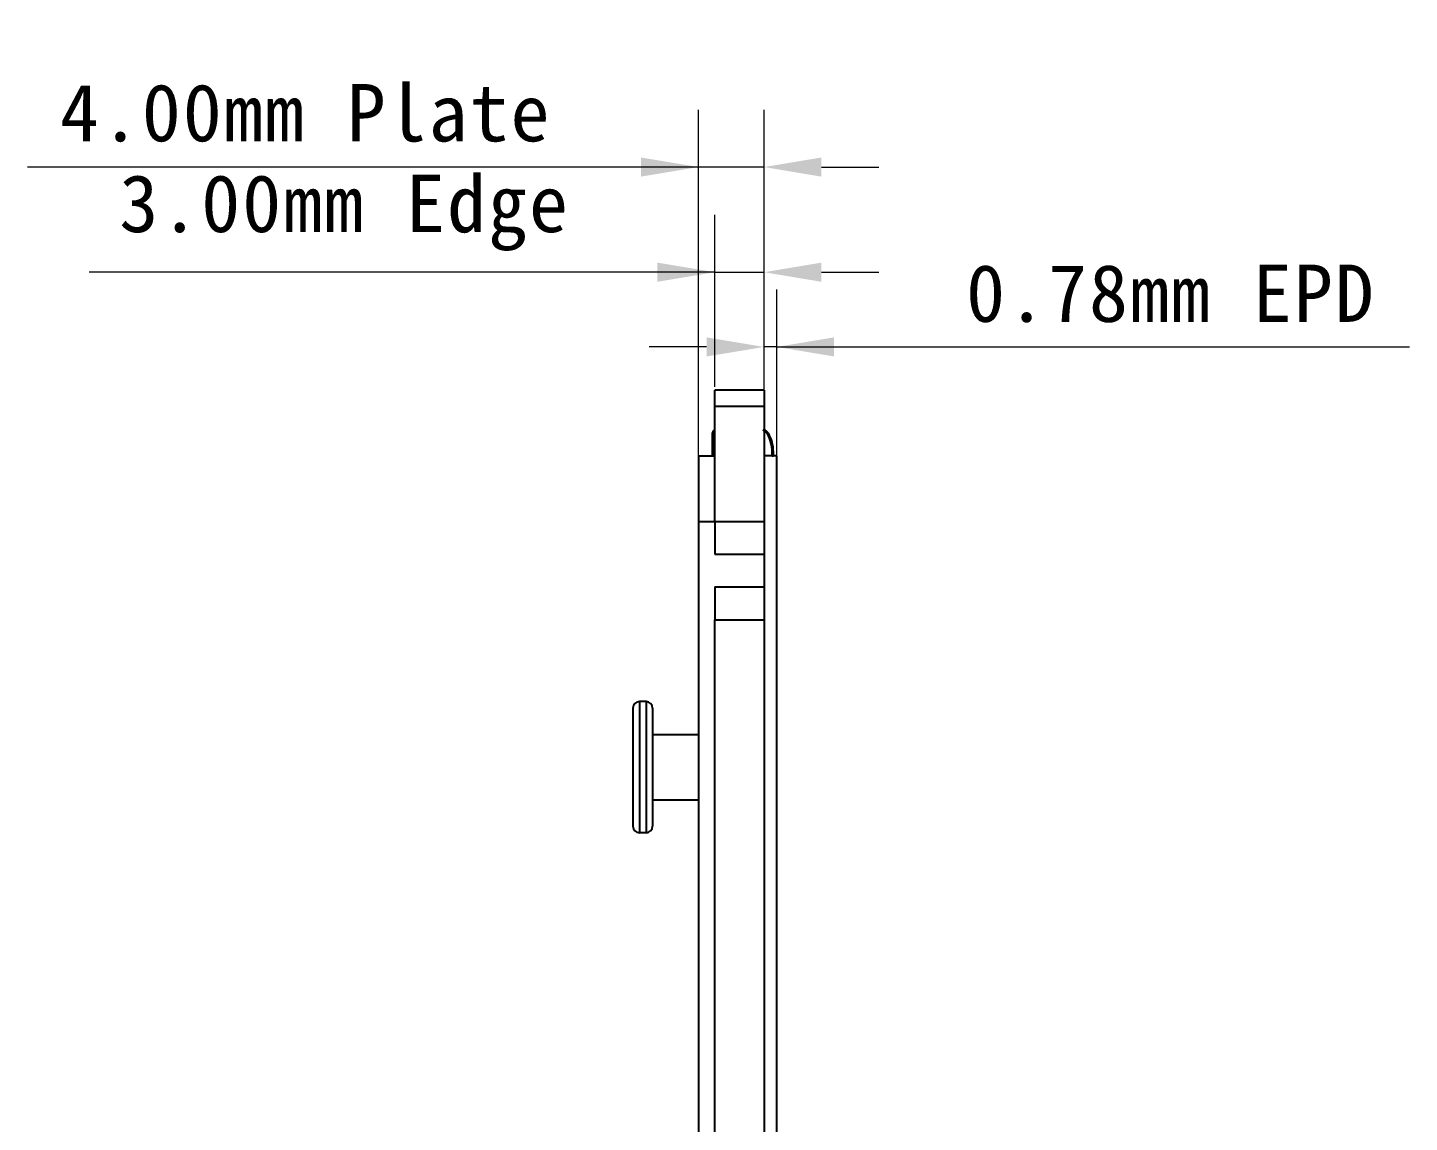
# Model space of a CAD drawing. Header units: millimetres. Extents: x -265 to 612, y -305 to 248.
# Drawn here: x 106.6 to 190.9, y -128.3 to -61.5 of the extents above; entities that cross this region are included whole.
import ezdxf

# ---------------------------------------------------------------- set-up
doc = ezdxf.new("R2010")
doc.units = ezdxf.units.MM
doc.header["$MEASUREMENT"] = 0
doc.layers.add('图层0000', color=7, linetype='Continuous', lineweight=25)
doc.dimstyles.new('线性样式 (GB)', dxfattribs={"dimtxt": 3.5, "dimasz": 3.5, "dimexe": 3.5, "dimexo": 0.5, "dimgap": 1.5, "dimtad": 1, "dimdsep": 46, "dimcen": -2.127267, "dimclrd": 7, "dimclre": 7, "dimclrt": 256, "dimadec": 0, "dimazin": 0, "dimtfac": 0.7, "dimtmove": 0, "dimatfit": 1, "dimfxl": 1, "dimfrac": 2, "dimtolj": 1, "dimtzin": 0, "dimlwd": 18, "dimlwe": 18, "dimarcsym": 0})

# ---------------------------------------------------------------- blocks, each defined once
blk = doc.blocks.new('*D15')
at = {"layer": 'Defpoints', "color": 0}
for p in [(151.5, -80.955), (152.28, -88.472), (151.5, -88.683)]:
    blk.add_point(p, dxfattribs=at)
at = {"layer": '图层0000', "color": 7, "linetype": 'Continuous', "lineweight": 18}
for p, q in [((151.5, -88.183), (151.5, -77.455)), ((152.28, -87.972), (152.28, -77.455)), ((148, -80.955), (144.5, -80.955)), ((152.28, -80.955), (151.5, -80.955)), ((152.28, -80.955), (190.884, -80.955)), ((155.78, -80.955), (159.28, -80.955))]:
    blk.add_line(p, q, dxfattribs=at)
at = {"layer": '图层0000', "color": 7}
for points in [[(148, -81.538), (148, -80.372), (151.5, -80.955)], [(155.78, -80.372), (155.78, -81.538), (152.28, -80.955)]]:
    blk.add_solid(points, dxfattribs=at)
at = {"layer": '图层0000', "lineweight": -3, "insert": (175.082, -77.705), "char_height": 3.5, "attachment_point": 5}
blk.add_mtext('\\A1;\\T1.05000001192093;\\W1;\\FSimSun; 0.78mm EPD', dxfattribs=at)
blk = doc.blocks.new('*D16')
at = {"layer": 'Defpoints', "color": 0}
for p in [(147.5, -69.979), (151.5, -88.904), (147.5, -89.806)]:
    blk.add_point(p, dxfattribs=at)
at = {"layer": '图层0000', "color": 7, "linetype": 'Continuous', "lineweight": 18}
for p, q in [((147.5, -89.306), (147.5, -66.479)), ((151.5, -88.404), (151.5, -66.479)), ((147.5, -69.979), (106.563, -69.979)), ((144, -69.979), (140.5, -69.979)), ((151.5, -69.979), (147.5, -69.979)), ((155, -69.979), (158.5, -69.979))]:
    blk.add_line(p, q, dxfattribs=at)
at = {"layer": '图层0000', "color": 7}
for points in [[(144, -70.562), (144, -69.396), (147.5, -69.979)], [(155, -69.396), (155, -70.562), (151.5, -69.979)]]:
    blk.add_solid(points, dxfattribs=at)
at = {"layer": '图层0000', "lineweight": -3, "insert": (123.531, -66.69), "char_height": 3.5, "attachment_point": 5}
blk.add_mtext('\\A1;\\T1.05000001192093;\\W1;\\FSimSun;4.00mm Plate', dxfattribs=at)
blk = doc.blocks.new('*D17')
at = {"layer": 'Defpoints', "color": 0}
for p in [(151.5, -76.396), (148.5, -83.893), (151.5, -83.893)]:
    blk.add_point(p, dxfattribs=at)
at = {"layer": '图层0000', "color": 7, "linetype": 'Continuous', "lineweight": 18}
for p, q in [((148.5, -83.393), (148.5, -72.896)), ((151.5, -83.393), (151.5, -72.896)), ((148.5, -76.396), (110.309, -76.396)), ((145, -76.396), (141.5, -76.396)), ((148.5, -76.396), (151.5, -76.396)), ((155, -76.396), (158.5, -76.396))]:
    blk.add_line(p, q, dxfattribs=at)
at = {"layer": '图层0000', "color": 7}
for points in [[(145, -76.979), (145, -75.812), (148.5, -76.396)], [(155, -75.812), (155, -76.979), (151.5, -76.396)]]:
    blk.add_solid(points, dxfattribs=at)
at = {"layer": '图层0000', "lineweight": -3, "insert": (125.905, -72.775), "char_height": 3.5, "attachment_point": 5}
blk.add_mtext('\\A1;\\T1.05000001192093;\\W1;\\FSimSun;3.00mm Edge', dxfattribs=at)

msp = doc.modelspace()

# ---------------------------------------------------------------- linework, layer by layer
at = {"layer": '图层0000', "color": 7, "linetype": 'Continuous', "lineweight": 25}
for p, q in [((151.5, -83.6), (148.5, -83.6)), ((148.5, -84.6), (148.5, -83.6)), ((151.5, -83.6), (151.5, -84.6)), ((148.5, -91.6), (148.5, -84.6)), ((151.5, -84.6), (148.5, -84.6)), ((151.5, -84.6), (151.5, -91.6)), ((148.33, -86.313), (148.33, -87.6)), ((148.33, -86.313), (148.4, -86.313)), ((148.4, -86.313), (148.4, -87.6)), ((151.765, -86.227), (151.705, -86.262)), ((147.5, -87.6), (147.5, -91.6)), ((147.5, -87.6), (148.5, -87.6)), ((151.5, -87.6), (151.5, -301.25)), ((152.28, -87.6), (151.5, -87.6)), ((152, -87.6), (152, -87.35)), ((152, -87.35), (152.07, -87.35)), ((152, -87.6), (152.07, -87.6)), ((152.07, -87.6), (152.07, -87.35)), ((152.28, -301.25), (152.28, -87.6)), ((147.5, -91.6), (147.5, -129.803)), ((147.5, -91.6), (148.5, -91.6)), ((148.5, -91.6), (148.5, -93.6)), ((148.5, -91.6), (151.5, -91.6)), ((148.5, -91.6), (151.5, -91.6)), ((151.5, -91.6), (151.5, -93.6)), ((148.5, -93.6), (151.5, -93.6)), ((151.5, -93.6), (151.5, -95.6)), ((148.5, -95.6), (148.5, -97.6)), ((148.5, -95.6), (151.5, -95.6)), ((151.5, -95.6), (151.5, -97.6)), ((148.5, -129.803), (148.5, -97.6)), ((148.5, -97.6), (151.5, -97.6)), ((148.5, -97.6), (151.5, -97.6)), ((151.5, -97.6), (151.5, -211.25)), ((144.3, -102.6), (143.9, -102.6)), ((143.9, -102.6), (143.9, -108.133)), ((144.3, -102.6), (144.3, -108.133)), ((143.5, -103), (143.5, -107.979)), ((144.7, -103), (144.7, -107.979)), ((144.7, -104.6), (147.5, -104.6)), ((143.5, -107.979), (143.5, -110.2)), ((143.9, -108.133), (143.9, -110.6)), ((144.3, -108.133), (144.3, -110.6)), ((144.7, -107.979), (144.7, -110.2)), ((144.7, -108.6), (147.5, -108.6)), ((144.3, -110.6), (143.9, -110.6))]:
    msp.add_line(p, q, dxfattribs=at)
for centre, radius, start, end in [((148.7, -86.313), 0.37, 122.72044, 180), ((151.273, -86.515), 0.57, 30.3589, 66.56624), ((148.7, -86.313), 0.3, 131.81031, 180), ((151.273, -86.515), 0.5, 30.3589, 71.58418), ((149.847, -87.35), 2.153, 0, 30.3589), ((149.847, -87.35), 2.223, 0, 30.3589), ((143.9, -103), 0.4, 90, 180), ((144.3, -103), 0.4, 0, 90), ((143.9, -110.2), 0.4, 180, 270), ((144.3, -110.2), 0.4, 270, 0)]:
    msp.add_arc(centre, radius, start, end, dxfattribs=at)

# ---------------------------------------------------------------- dimensions: what is measured, and where the dimension line sits
at = {"layer": '图层0000', "color": 7, "linetype": 'Continuous', "lineweight": -3}
for base, p1, p2, text, override, picture, middle in [((147.5, -69.979), (151.5, -88.904), (147.5, -89.806), '\\T1.05000001192093;\\W1;\\FSimSun;4.00mm Plate', {"dimscale": 1, "dimtxt": 3.5, "dimasz": 3.5, "dimexe": 3.5, "dimexo": 0.5, "dimgap": 1.5, "dimtad": 1, "dimtih": 0, "dimtoh": 0, "dimdec": 2, "dimlfac": 1, "dimrnd": 0, "dimzin": 8, "dimdsep": 46, "dimlunit": 2, "dimtxsty": 'Standard', "dimsah": 0, "dimtsz": 0, "dimcen": -2.127267, "dimdle": 0, "dimse1": 0, "dimse2": 0, "dimsd1": 0, "dimsd2": 0, "dimclrd": 7, "dimclre": 7, "dimclrt": 256, "dimaunit": 0, "dimadec": 0, "dimazin": 2, "dimtol": 0, "dimlim": 0, "dimtp": 0, "dimtm": 0, "dimtfac": 0.7, "dimtdec": 2, "dimtix": 0, "dimtofl": 1, "dimtmove": 0, "dimatfit": 1, "dimfrac": 2, "dimtzin": 0, "dimlwd": 18, "dimlwe": 18}, '*D16', (123.531, -69.979)), ((151.5, -80.955), (152.28, -88.472), (151.5, -88.683), '\\T1.05000001192093;\\W1;\\FSimSun; <> EPD', {"dimscale": 1, "dimtxt": 3.5, "dimasz": 3.5, "dimexe": 3.5, "dimexo": 0.5, "dimgap": 1.5, "dimtad": 1, "dimtih": 0, "dimtoh": 0, "dimdec": 2, "dimlfac": 1, "dimrnd": 0, "dimzin": 8, "dimdsep": 46, "dimlunit": 2, "dimpost": '<>mm', "dimtxsty": 'Standard', "dimsah": 0, "dimtsz": 0, "dimcen": -2.127267, "dimdle": 0, "dimse1": 0, "dimse2": 0, "dimsd1": 0, "dimsd2": 0, "dimclrd": 7, "dimclre": 7, "dimclrt": 256, "dimaunit": 0, "dimadec": 0, "dimazin": 2, "dimtol": 0, "dimlim": 0, "dimtp": 0, "dimtm": 0, "dimtfac": 0.7, "dimtdec": 2, "dimtix": 0, "dimtofl": 1, "dimtmove": 0, "dimatfit": 1, "dimfrac": 2, "dimtzin": 0, "dimlwd": 18, "dimlwe": 18}, '*D15', (175.082, -80.955))]:
    dim = msp.add_linear_dim(base=base, p1=p1, p2=p2, angle=180, text=text, dimstyle='线性样式 (GB)', override=override, dxfattribs=at)
    dim.commit()
    dim.dimension.update_dxf_attribs({"geometry": picture, "text_midpoint": middle, "dimtype": 160})
dim = msp.add_linear_dim(base=(151.5, -76.396), p1=(148.5, -83.893), p2=(151.5, -83.893), text='\\T1.05000001192093;\\W1;\\FSimSun;3.00mm Edge', dimstyle='线性样式 (GB)', override={"dimscale": 1, "dimtxt": 3.5, "dimasz": 3.5, "dimexe": 3.5, "dimexo": 0.5, "dimgap": 1.5, "dimtad": 1, "dimtih": 0, "dimtoh": 0, "dimdec": 2, "dimlfac": 1, "dimrnd": 0, "dimzin": 8, "dimdsep": 46, "dimlunit": 2, "dimtxsty": 'Standard', "dimsah": 0, "dimtsz": 0, "dimcen": -2.127267, "dimdle": 0, "dimse1": 0, "dimse2": 0, "dimsd1": 0, "dimsd2": 0, "dimclrd": 7, "dimclre": 7, "dimclrt": 256, "dimaunit": 0, "dimadec": 0, "dimazin": 2, "dimtol": 0, "dimlim": 0, "dimtp": 0, "dimtm": 0, "dimtfac": 0.7, "dimtdec": 2, "dimtix": 0, "dimtofl": 1, "dimtmove": 0, "dimatfit": 1, "dimfrac": 2, "dimtzin": 0, "dimlwd": 18, "dimlwe": 18}, dxfattribs=at)
dim.commit()
dim.dimension.update_dxf_attribs({"geometry": '*D17', "text_midpoint": (125.905, -76.396), "dimtype": 160})

doc.saveas('drawing.dxf')
